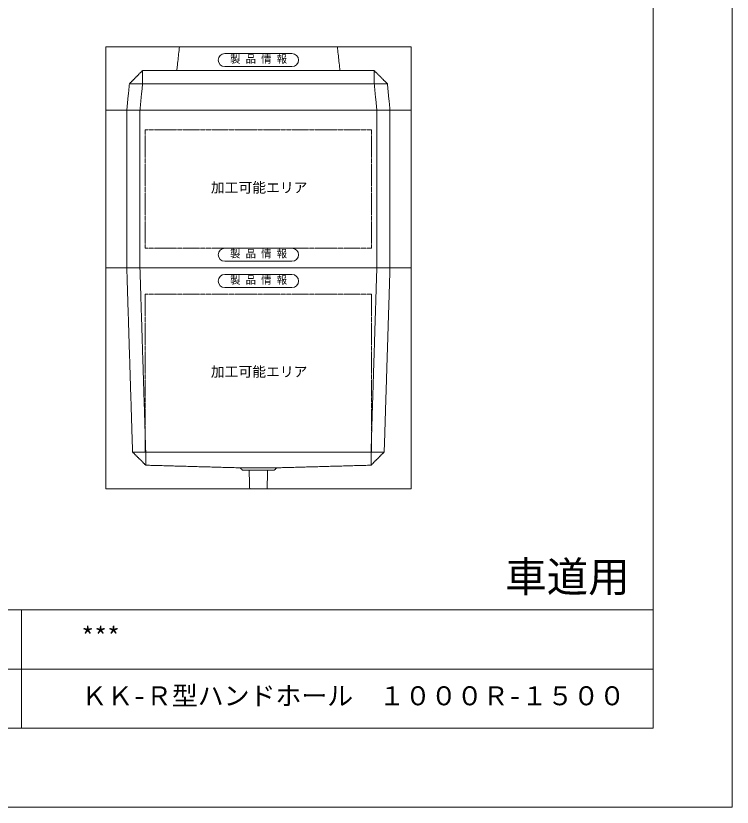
# Model space of a CAD drawing. Units: millimetres, scale not verified. Extents: x -4455 to 4455, y -3150 to 3150.
# Drawn here: x 1733 to 4455, y -3150 to -142 of the extents above; entities that cross this region are included whole.
import ezdxf
from ezdxf.enums import TextEntityAlignment as Align

# ---------------------------------------------------------------- set-up
doc = ezdxf.new("R2010")
doc.units = ezdxf.units.MM
doc.header["$LTSCALE"] = 20
doc.linetypes.add('LONG_DASHED1', pattern=[7, 6, -1])
doc.linetypes.add('LONG_DOUBLE_CHAIN', pattern=[21.8, 18, -1, 0.6, -0.6, 0.6, -1])
for name, color, linetype, lineweight in [('0-0_D-TTL', 7, 'Continuous', 9), ('0-1_Defpoints', 7, 'Continuous', 9), ('0-2_D-TTL-FRAM1', 134, 'Continuous', 9), ('0-3_D-TTL-TXT', 7, 'Continuous', 9), ('0-8_D-STR', 7, 'LONG_DASHED1', 9), ('0-9_D-STR-STR1', 7, 'Continuous', 9), ('0-A_D-STR-STR5', 1, 'LONG_DOUBLE_CHAIN', 9)]:
    doc.layers.add(name, color=color, linetype=linetype, lineweight=lineweight)
doc.styles.add('ＭＳ ゴシック', font='')
doc.styles.get('ＭＳ ゴシック').set_extended_font_data('MS Gothic')

# ---------------------------------------------------------------- blocks, each defined once
blk = doc.blocks.new('A$C4DE05FD1')
at = {"layer": '0-0_D-TTL', "color": 134}
for p in [(114800, 76000), (4000, 4000)]:
    blk.add_line(p, (114800, 4000), dxfattribs=at)
at = {"layer": '0-1_Defpoints', "color": 134}
for p in [(118800, 84000), (0, 0)]:
    blk.add_line(p, (118800, 0), dxfattribs=at)
at = {"layer": '0-2_D-TTL-FRAM1'}
for p, q in [((38800, 10000), (114800, 10000)), ((82800, 10000), (82800, 4000)), ((64800, 7000), (114800, 7000))]:
    blk.add_line(p, q, dxfattribs=at)
blk = doc.blocks.new('A$C4A6C5A6A')
at = {"layer": '0-9_D-STR-STR1'}
for p, q in [((-2550, 0), (2550, 0)), ((-2550, -1000), (2550, -1000))]:
    blk.add_line(p, q, dxfattribs=at)
for centre, start, end in [((-2550, -500), 90, 270), ((2550, -500), 270, 90)]:
    blk.add_arc(centre, 500, start, end, dxfattribs=at)
at = {"layer": '0-9_D-STR-STR1', "style": 'ＭＳ ゴシック'}
blk.add_text('製 品 情 報', height=577.3, dxfattribs=at).set_placement((-2149.6, -882.5), align=Align.BOTTOM_LEFT)
blk = doc.blocks.new('A$C7B423340')
at = {"layer": '0-8_D-STR', "linetype": 'Continuous'}
for p, q in [((-11600, 4800), (11600, 4800)), ((-11600, 0), (-11600, 4800)), ((11600, 4800), (11600, 0)), ((-11600, 0), (11600, 0))]:
    blk.add_line(p, q, dxfattribs=at)
at = {"layer": '0-8_D-STR'}
for p, q in [((-6000, 4800), (-6200, 3000)), ((6000, 4800), (6200, 3000)), ((-9800, 2000), (-8800, 3000)), ((8800, 3000), (-8800, 3000)), ((-8800, 2000), (-8800, 3000)), ((9800, 2000), (8800, 3000)), ((8800, 2000), (8800, 3000)), ((-9800, 2000), (-10000, 0)), ((9800, 2000), (-9800, 2000)), ((-8800, 2000), (-9000, 0)), ((8800, 2000), (9000, 0)), ((9800, 2000), (10000, 0))]:
    blk.add_line(p, q, dxfattribs=at)
at = {"layer": '0-9_D-STR-STR1'}
blk.add_blockref('A$C4A6C5A6A', (0, 4300), dxfattribs=at)
blk = doc.blocks.new('A$C7BBC636D')
at = {"layer": '0-8_D-STR', "linetype": 'Continuous'}
for p, q in [((-11600, -12000), (-11600, 0)), ((11600, -12000), (-11600, -12000))]:
    blk.add_line(p, q, dxfattribs=at)
at = {"layer": '0-8_D-STR'}
for p, q in [((-10000, 0), (-10000, -12000)), ((-9000, 0), (-9000, -12000)), ((9000, 0), (9000, -12000)), ((10000, 0), (10000, -12000))]:
    blk.add_line(p, q, dxfattribs=at)
at = {"layer": '0-8_D-STR', "linetype": 'Continuous'}
blk.add_lwpolyline([(11600, -12000), (11600, 0), (-11600, 0)], dxfattribs=at)
at = {"layer": '0-A_D-STR-STR5'}
for p, q in [((8600, -1500), (8600, -10500)), ((8600, -10500), (-8600, -10500))]:
    blk.add_line(p, q, dxfattribs=at)
blk.add_lwpolyline([(8600, -1500), (-8600, -1500), (-8600, -10500)], dxfattribs=at)
at = {"layer": '0-9_D-STR-STR1'}
blk.add_blockref('A$C4A6C5A6A', (0, -10500), dxfattribs=at)
blk = doc.blocks.new('A$C75A5130E')
at = {"layer": '0-8_D-STR', "linetype": 'Continuous'}
for p, q in [((-11600, 0), (11600, 0)), ((-11600, -16800), (-11600, 0)), ((11600, -16800), (11600, 0)), ((-11600, -16800), (11600, -16800))]:
    blk.add_line(p, q, dxfattribs=at)
at = {"layer": '0-8_D-STR'}
for p, q in [((-10000, 0), (-9560, -14000)), ((-9000, 0), (-8560, -14000)), ((9000, 0), (8560, -14000)), ((10000, 0), (9560, -14000)), ((-8560, -15000), (-9560, -14000)), ((-9560, -14000), (9560, -14000)), ((-8560, -15000), (-8560, -14000)), ((8560, -15000), (9560, -14000)), ((8560, -15000), (8560, -14000)), ((-8560, -15000), (-1400, -15200)), ((8560, -15000), (1400, -15200)), ((-1200, -15380), (-1400, -15200)), ((1400, -15200), (-1400, -15200)), ((1200, -15380), (-1200, -15380)), ((-660, -16800), (-705, -15380)), ((660, -16800), (705, -15380)), ((1200, -15380), (1400, -15200))]:
    blk.add_line(p, q, dxfattribs=at)
at = {"layer": '0-A_D-STR-STR5'}
for p, q in [((8600, -2000), (8600, -14000)), ((8600, -14000), (-8600, -14000))]:
    blk.add_line(p, q, dxfattribs=at)
blk.add_lwpolyline([(8600, -2000), (-8600, -2000), (-8600, -14000)], dxfattribs=at)
at = {"layer": '0-9_D-STR-STR1'}
blk.add_blockref('A$C4A6C5A6A', (0, -500), dxfattribs=at)

msp = doc.modelspace()

# ---------------------------------------------------------------- block references
at = {"layer": '0-0_D-TTL', "xscale": 0.075, "yscale": 0.075}
msp.add_blockref('A$C4DE05FD1', (-4455, -3150), dxfattribs=at)
at = {"layer": '0-8_D-STR', "xscale": 0.05, "yscale": 0.05}
for name, p in [('A$C7B423340', (2655, -500)), ('A$C7BBC636D', (2655, -500)), ('A$C75A5130E', (2655, -1100))]:
    msp.add_blockref(name, p, dxfattribs=at)

# ---------------------------------------------------------------- texts
at = {"layer": '0-3_D-TTL-TXT', "style": 'ＭＳ ゴシック'}
for s, height, p in [('車道用', 115.5, (3592.81, -2366.44)), ('***', 72.14, (1981.99, -2559.3)), ('ＫＫ-Ｒ型ハンドホール\u3000１０００Ｒ-１５００', 72.14, (1981.99, -2784.3))]:
    msp.add_text(s, height=height, dxfattribs=at).set_placement(p, align=Align.BOTTOM_LEFT)
at = {"layer": '0-A_D-STR-STR5', "style": 'ＭＳ ゴシック'}
for p in [(2474.52, -825.25), (2474.52, -1525.25)]:
    msp.add_text('加工可能エリア', height=38.42, dxfattribs=at).set_placement(p, align=Align.BOTTOM_LEFT)

doc.saveas('drawing.dxf')
